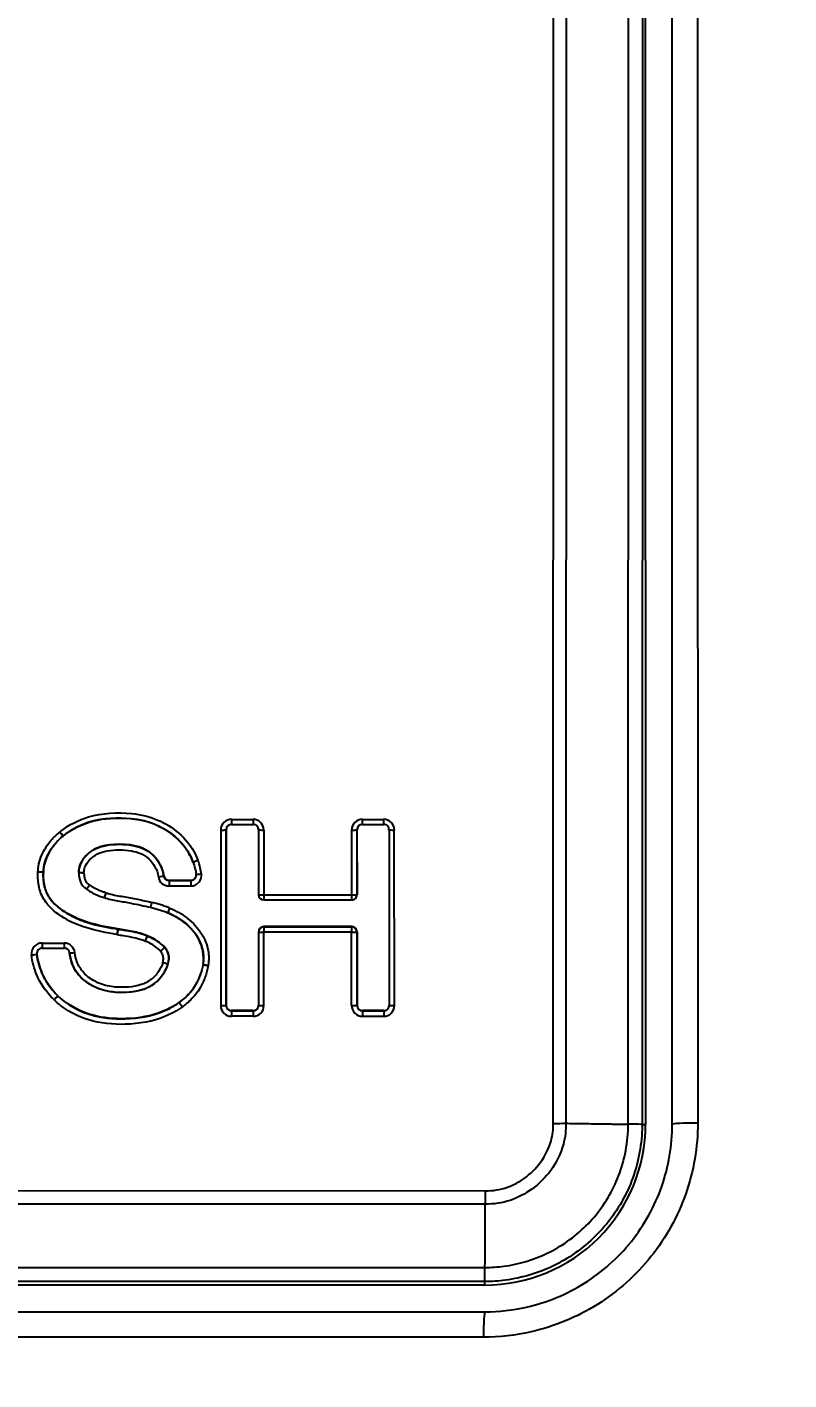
# Model space of a CAD drawing. Extents: x -2137 to 3740, y 68 to 2359.
# Drawn here: x -1447.18 to -1431.01, y 705.66 to 734.38 of the extents above; entities that cross this region are included whole.
import ezdxf

# ---------------------------------------------------------------- set-up
doc = ezdxf.new("R2010")
doc.units = 0
doc.header["$LTSCALE"] = 20
doc.header["$MEASUREMENT"] = 0
doc.layers.get('0').update_dxf_attribs({"linetype": 'CONTINUOUS'})
doc.layers.get('DEFPOINTS').update_dxf_attribs({"linetype": 'CONTINUOUS'})
doc.layers.add('1', color=7, linetype='CONTINUOUS')
doc.dimstyles.get("Standard").update_dxf_attribs({"dimtxt": 2.7, "dimasz": 2.5, "dimexe": 1.5, "dimexo": 1.5, "dimgap": 1.5, "dimtad": 1, "dimdec": 0, "dimlfac": 10, "dimzin": 0, "dimdsep": 46, "dimtxsty": 'Standard', "dimcen": 0, "dimclrt": 2, "dimadec": 0, "dimazin": 0, "dimtfac": 1, "dimtdec": 0, "dimtmove": 0, "dimatfit": 3, "dimfxl": 0, "dimtolj": 1, "dimtzin": 0, "dimarcsym": 0})

# ---------------------------------------------------------------- blocks, each defined once
blk = doc.blocks.new('*D10')
at = {"color": 3, "lineweight": -2}
for p, q in [((-1420.563, 804.156), (-1751.902, 804.156)), ((-1745.902, 780.156), (-1745.902, 581.518)), ((-1745.902, 318.903), (-1745.902, 533.518)), ((-1524.405, 294.903), (-1751.902, 294.903))]:
    blk.add_line(p, q, dxfattribs=at)
at = {"color": 3}
for points in [[(-1749.902, 780.156), (-1741.902, 780.156), (-1745.902, 804.156)], [(-1749.902, 318.903), (-1741.902, 318.903), (-1745.902, 294.903)]]:
    blk.add_solid(points, dxfattribs=at)
at = {"layer": 'DEFPOINTS', "color": 0}
for p in [(-1418.763, 804.156), (-1745.902, 294.903), (-1522.605, 294.903)]:
    blk.add_point(p, dxfattribs=at)
at = {"color": 2, "insert": (-1745.902, 557.518), "char_height": 24, "attachment_point": 5}
blk.add_mtext('\\A1;510', dxfattribs=at)

msp = doc.modelspace()

# ---------------------------------------------------------------- linework, layer by layer
at = {"layer": '1', "color": 7, "linetype": 'Continuous'}
for p, q in [((-1436.012, 711.106), (-1436.005, 742.47)), ((-1435.737, 742.46), (-1435.744, 711.11)), ((-1434.421, 711.09), (-1434.414, 742.441)), ((-1434.119, 742.437), (-1434.127, 711.086)), ((-1434.061, 742.437), (-1434.053, 711.086)), ((-1442.842, 717.563), (-1442.383, 717.563)), ((-1440.065, 717.563), (-1439.612, 717.563)), ((-1443.069, 717.336), (-1443.068, 713.61)), ((-1442.954, 717.342), (-1442.955, 717.339)), ((-1442.955, 717.339), (-1442.954, 713.613)), ((-1442.953, 713.616), (-1442.954, 717.342)), ((-1442.948, 717.378), (-1442.949, 717.375)), ((-1442.84, 717.456), (-1442.381, 717.456)), ((-1442.268, 717.342), (-1442.267, 715.965)), ((-1442.156, 717.336), (-1442.156, 715.959)), ((-1440.292, 717.336), (-1440.292, 715.959)), ((-1440.177, 717.342), (-1440.178, 717.339)), ((-1440.178, 717.339), (-1440.177, 715.962)), ((-1440.176, 715.965), (-1440.177, 717.342)), ((-1440.171, 717.378), (-1440.172, 717.375)), ((-1440.063, 717.456), (-1439.61, 717.456)), ((-1439.496, 717.342), (-1439.496, 713.616)), ((-1439.384, 713.61), (-1439.385, 717.336)), ((-1446.79, 716.687), (-1446.791, 716.683)), ((-1446.834, 716.45), (-1446.833, 716.453)), ((-1446.833, 716.449), (-1446.834, 716.446)), ((-1444.279, 716.363), (-1444.278, 716.366)), ((-1443.596, 716.343), (-1443.595, 716.346)), ((-1444.166, 716.268), (-1444.167, 716.265)), ((-1444.167, 716.265), (-1443.704, 716.265)), ((-1444.167, 716.148), (-1443.705, 716.148)), ((-1443.703, 716.268), (-1444.166, 716.268)), ((-1443.704, 716.265), (-1443.703, 716.268)), ((-1442.156, 715.959), (-1440.292, 715.959)), ((-1442.154, 715.851), (-1440.29, 715.851)), ((-1440.177, 715.962), (-1440.176, 715.965)), ((-1445.254, 715.232), (-1445.253, 715.235)), ((-1445.25, 715.235), (-1445.251, 715.232)), ((-1442.153, 715.285), (-1442.154, 715.282)), ((-1442.154, 715.282), (-1440.291, 715.282)), ((-1440.29, 715.285), (-1442.153, 715.285)), ((-1440.291, 715.282), (-1440.29, 715.285)), ((-1446.86, 714.937), (-1446.392, 714.937)), ((-1444.624, 715.088), (-1444.623, 715.091)), ((-1444.62, 715.09), (-1444.621, 715.087)), ((-1442.267, 715.171), (-1442.267, 713.616)), ((-1440.292, 715.165), (-1442.155, 715.165)), ((-1442.155, 713.61), (-1442.155, 715.165)), ((-1440.292, 713.61), (-1440.292, 715.165)), ((-1440.176, 715.171), (-1440.177, 715.168)), ((-1440.177, 715.168), (-1440.177, 713.613)), ((-1440.176, 713.616), (-1440.176, 715.171)), ((-1446.971, 714.703), (-1446.972, 714.7)), ((-1446.966, 714.751), (-1446.967, 714.748)), ((-1446.858, 714.829), (-1446.39, 714.829)), ((-1444.261, 714.844), (-1444.26, 714.847)), ((-1444.259, 714.846), (-1444.26, 714.843)), ((-1444.189, 714.499), (-1444.188, 714.502)), ((-1444.188, 714.501), (-1444.189, 714.498)), ((-1443.492, 714.292), (-1443.491, 714.296)), ((-1446.526, 713.816), (-1446.525, 713.819)), ((-1446.524, 713.818), (-1446.525, 713.815)), ((-1443.95, 713.676), (-1443.949, 713.679)), ((-1443.947, 713.681), (-1443.948, 713.678)), ((-1442.954, 713.613), (-1442.953, 713.616)), ((-1442.839, 713.502), (-1442.84, 713.499)), ((-1442.84, 713.499), (-1442.381, 713.499)), ((-1442.38, 713.502), (-1442.839, 713.502)), ((-1442.381, 713.499), (-1442.38, 713.502)), ((-1442.273, 713.577), (-1442.272, 713.58)), ((-1440.177, 713.613), (-1440.176, 713.616)), ((-1440.062, 713.502), (-1440.063, 713.499)), ((-1440.063, 713.499), (-1439.61, 713.499)), ((-1439.609, 713.502), (-1440.062, 713.502)), ((-1439.61, 713.499), (-1439.609, 713.502)), ((-1439.502, 713.577), (-1439.501, 713.58)), ((-1442.382, 713.383), (-1442.841, 713.383)), ((-1440.064, 713.383), (-1439.611, 713.383)), ((-1434.127, 711.086), (-1434.053, 711.086)), ((-1459.732, 709.682), (-1437.454, 709.679)), ((-1437.454, 709.395), (-1459.726, 709.398)), ((-1459.733, 708.053), (-1437.461, 708.049)), ((-1437.462, 707.75), (-1459.734, 707.754)), ((-1437.462, 707.676), (-1437.462, 707.75)), ((-1437.462, 707.676), (-1459.734, 707.676))]:
    msp.add_line(p, q, dxfattribs=at)
msp.add_arc((-1437.462, 711.085), 3.409, 270, 0.0131, dxfattribs=at)
for centre, major_axis, ratio, start_param, end_param in [((-1442.842, 717.336), (-0.216, 0.072), 0.999619, 5.034181, 6.604978), ((-1442.841, 717.566), (0, -0.114), 0.008727, 4.738569, 6.052596), ((-1442.382, 717.566), (0, -0.114), 0.008727, 4.738569, 6.052378), ((-1442.383, 717.336), (0.216, -0.072), 0.999619, 0.321792, 1.892589), ((-1440.065, 717.336), (-0.216, 0.072), 0.999619, 5.034181, 6.604978), ((-1440.064, 717.566), (0, -0.114), 0.008727, 4.738569, 6.052596), ((-1439.612, 717.336), (-0.216, 0.072), 0.999619, 3.463385, 5.034181), ((-1439.611, 717.566), (0, -0.114), 0.008727, 4.738569, 6.052378), ((-1446.484, 717.296), (0.0735, -0.0867), 0.023586, 4.726712, 6.110788), ((-1446.484, 717.296), (0.0706, -0.089), 0.023109, 4.72747, 6.233708), ((-1446.483, 717.299), (0.108, -0.036), 0.999619, 5.705121, 5.73757), ((-1443.068, 717.339), (0.114, 0), 0.026176, 4.703659, 6.274456), ((-1442.841, 717.339), (0.108, -0.036), 0.999619, 3.141567, 3.463385), ((-1442.84, 717.342), (0.108, -0.036), 0.999619, 1.892589, 3.463385), ((-1442.381, 717.342), (0.108, -0.036), 0.999619, 0.321792, 1.892589), ((-1442.155, 717.339), (-0.114, 0), 0.026176, 0.132526, 1.562067), ((-1440.291, 717.339), (0.114, 0), 0.026176, 4.703659, 6.274456), ((-1440.064, 717.339), (0.108, -0.036), 0.999619, 3.141567, 3.463385), ((-1440.063, 717.342), (0.108, -0.036), 0.999619, 1.892589, 3.463385), ((-1439.61, 717.342), (0.108, -0.036), 0.999619, 0.321792, 1.892589), ((-1439.384, 717.339), (-0.114, 0), 0.026176, 0.132526, 1.562067), ((-1443.553, 716.697), (-0.107, -0.038), 0.021737, 6.266186, 7.836982), ((-1443.553, 716.697), (-0.107, -0.039), 0.021598, 6.266009, 7.836806), ((-1443.552, 716.7), (0.108, -0.036), 0.999619, 3.805155, 3.813293), ((-1446.947, 716.453), (0.113, -0.007), 0.026664, 4.705291, 6.276087), ((-1446.947, 716.453), (0.114, -0.003), 0.02642, 4.704429, 6.275226), ((-1446.947, 716.453), (-0.108, 0.036), 0.999619, 3.401676, 3.434115), ((-1446.946, 716.456), (0.108, -0.036), 0.999619, 0.260084, 0.292522), ((-1445.971, 716.432), (-0.114, 0.003), 0.0264, 6.275161, 7.845957), ((-1445.971, 716.438), (-0.114, 0), 0.026203, 0.050078, 1.562148), ((-1446.197, 716.441), (0.108, -0.036), 0.999619, 0.294987, 0.318698), ((-1446.199, 716.436), (-0.216, 0.072), 0.999619, 3.43658, 3.460291), ((-1444.392, 716.346), (0.112, 0.016), 0.02468, 4.700046, 6.270842), ((-1444.168, 716.376), (-0.216, 0.072), 0.999619, 0.463617, 1.892589), ((-1444.167, 716.379), (0.108, -0.036), 0.999619, 3.60521, 5.034181), ((-1444.166, 716.382), (0.108, -0.036), 0.999619, 3.60521, 5.034181), ((-1443.705, 716.376), (-0.216, 0.072), 0.999619, 1.892589, 3.59878), ((-1443.704, 716.379), (0.108, -0.036), 0.999619, 5.034181, 6.283166), ((-1443.703, 716.382), (0.108, -0.036), 0.999619, 5.034181, 6.740372), ((-1443.479, 716.409), (-0.113, -0.015), 0.024758, 0.154021, 1.558612), ((-1445.856, 716.172), (-0.0649, -0.0933), 0.007803, 6.282909, 7.827512), ((-1445.854, 716.171), (-0.0658, -0.0927), 0.008045, 0.000055, 1.544399), ((-1445.985, 715.989), (0.108, -0.036), 0.999619, 1.274939, 1.284104), ((-1445.987, 715.983), (0.216, -0.072), 0.999619, 1.274939, 1.284104), ((-1444.166, 716.151), (0, 0.114), 0.008727, 0.02618, 1.596976), ((-1443.704, 716.151), (0, 0.114), 0.008727, 0.02618, 1.596976), ((-1445.512, 716.007), (-0.032, -0.109), 0.000969, 4.739968, 6.303166), ((-1445.575, 715.792), (0.108, -0.036), 0.999619, 1.588048, 1.605912), ((-1445.508, 716.006), (-0.034, -0.108), 0.000476, 4.739981, 6.28095), ((-1445.577, 715.786), (-0.216, 0.072), 0.999619, 4.72964, 4.747505), ((-1444.535, 715.803), (-0.026, -0.111), 0.002571, 4.739865, 6.310661), ((-1442.154, 715.965), (0.108, -0.036), 0.999619, 3.463385, 5.034181), ((-1442.155, 715.962), (-0.114, 0), 0.026176, 0.135901, 1.562067), ((-1442.155, 715.962), (0, -0.114), 0.008727, 4.738569, 6.052116), ((-1440.291, 715.962), (0.114, 0), 0.026176, 4.703659, 6.274456), ((-1440.291, 715.962), (0, -0.114), 0.008727, 4.738569, 6.052378), ((-1440.29, 715.965), (0.108, -0.036), 0.999619, 5.034181, 6.604978), ((-1440.291, 715.962), (-0.108, 0.036), 0.999619, 3.141567, 3.463385), ((-1444.148, 715.683), (0.042, 0.106), 0.001487, 3.139475, 4.684833), ((-1444.231, 715.474), (0.108, -0.036), 0.999619, 1.501323, 1.516877), ((-1444.145, 715.681), (0.043, 0.105), 0.001915, 3.27151, 4.68486), ((-1444.233, 715.468), (-0.216, 0.072), 0.999619, 4.642915, 4.65847), ((-1445.273, 715.12), (0.019, 0.112), 0.004291, 0.02726, 1.598057), ((-1445.267, 715.119), (-0.016, -0.113), 0.004988, 3.168734, 4.73953), ((-1445.235, 715.344), (0.108, -0.036), 0.999619, 4.868537, 4.894172), ((-1445.234, 715.347), (0.108, -0.036), 0.999619, 4.868537, 4.894172), ((-1442.153, 715.171), (0.108, -0.036), 0.999619, 1.892589, 3.463385), ((-1442.154, 715.168), (-0.108, 0.036), 0.999619, 5.034181, 6.283156), ((-1442.154, 715.168), (0, -0.114), 0.008727, 3.167773, 4.738569), ((-1440.291, 715.168), (0, -0.114), 0.008727, 3.167773, 4.738569), ((-1440.291, 715.168), (-0.108, 0.036), 0.999619, 3.463385, 5.034181), ((-1440.29, 715.171), (0.108, -0.036), 0.999619, 0.321792, 1.892589), ((-1446.86, 714.71), (0.216, -0.072), 0.999619, 1.892589, 3.57011), ((-1446.859, 714.94), (0, 0.114), 0.008727, 1.596976, 2.911004), ((-1446.391, 714.94), (0, 0.114), 0.008727, 1.596976, 2.910785), ((-1446.392, 714.71), (0.216, -0.072), 0.999619, 0.43762, 1.892589), ((-1445.236, 715.341), (-0.216, 0.072), 0.999619, 1.726945, 1.752579), ((-1444.667, 714.983), (-0.042, -0.106), 0.001615, 1.543248, 3.114044), ((-1444.667, 714.983), (-0.045, -0.104), 0.002456, 1.54331, 3.114106), ((-1444.667, 714.983), (-0.108, 0.036), 0.999619, 4.62326, 4.653827), ((-1444.666, 714.986), (0.108, -0.036), 0.999619, 1.481667, 1.512234), ((-1442.154, 715.168), (0.114, 0), 0.026176, 3.274119, 4.703659), ((-1440.291, 715.168), (-0.114, 0), 0.026176, 1.562067, 3.132863), ((-1447.085, 714.688), (-0.113, -0.012), 0.025097, 1.559327, 3.130124), ((-1446.858, 714.716), (0.108, -0.036), 0.999619, 1.892589, 3.57011), ((-1446.859, 714.713), (0.108, -0.036), 0.999619, 3.141586, 3.57011), ((-1446.39, 714.716), (0.108, -0.036), 0.999619, 0.43762, 1.892589), ((-1446.166, 714.739), (0.113, 0.013), 0.024992, 3.252235, 4.700692), ((-1444.345, 714.768), (-0.0842, -0.0764), 0.01353, 1.546744, 3.117541), ((-1444.345, 714.768), (-0.0853, -0.0751), 0.013893, 1.546953, 3.117749), ((-1444.345, 714.768), (-0.108, 0.036), 0.999619, 4.184717, 4.199894), ((-1444.344, 714.771), (0.108, -0.036), 0.999619, 1.043125, 1.058301), ((-1444.081, 714.465), (-0.216, 0.072), 0.999619, 0.044782, 0.055828), ((-1444.299, 714.528), (-0.11, 0.03), 0.027549, 1.569256, 3.140052), ((-1444.298, 714.53), (-0.109, 0.031), 0.027565, 1.569561, 3.140357), ((-1444.08, 714.468), (0.108, -0.036), 0.999619, 3.186374, 3.197421), ((-1444.079, 714.471), (0.108, -0.036), 0.999619, 3.186374, 3.197421), ((-1443.333, 714.462), (0.112, -0.019), 0.027258, 3.137306, 4.708103), ((-1443.333, 714.468), (0.113, -0.016), 0.027143, 3.189447, 4.70743), ((-1443.557, 714.503), (0.108, -0.036), 0.999619, 0.155914, 0.180631), ((-1443.559, 714.497), (0.216, -0.072), 0.999619, 0.155914, 0.180631), ((-1446.604, 713.734), (-0.0785, -0.0821), 0.011791, 1.545846, 3.116642), ((-1446.604, 713.734), (-0.0794, -0.0813), 0.012059, 1.545974, 3.116771), ((-1446.604, 713.734), (-0.108, 0.036), 0.999619, 4.260086, 4.270851), ((-1446.603, 713.737), (0.108, -0.036), 0.999619, 1.118494, 1.129258), ((-1443.882, 713.585), (0.0683, -0.0908), 0.022708, 3.157272, 4.728068), ((-1443.882, 713.585), (-0.108, 0.036), 0.999619, 5.651586, 5.679014), ((-1443.881, 713.588), (0.108, -0.036), 0.999619, 2.509993, 2.537421), ((-1443.882, 713.585), (0.0658, -0.0927), 0.022269, 3.157889, 4.728685), ((-1443.067, 713.613), (-0.114, 0), 0.026176, 1.562067, 3.132863), ((-1442.841, 713.61), (0.216, -0.072), 0.999619, 3.463385, 5.034181), ((-1442.84, 713.613), (0.108, -0.036), 0.999619, 3.463385, 5.034181), ((-1442.839, 713.616), (0.108, -0.036), 0.999619, 3.463385, 5.034181), ((-1442.84, 713.386), (0, -0.114), 0.008727, 3.167773, 4.738569), ((-1442.382, 713.61), (-0.216, 0.072), 0.999619, 1.892589, 3.463385), ((-1442.381, 713.386), (0, -0.114), 0.008727, 3.167773, 4.738569), ((-1442.381, 713.613), (0.108, -0.036), 0.999619, 5.034181, 6.283156), ((-1442.38, 713.616), (0.108, -0.036), 0.999619, 5.034181, 6.604978), ((-1442.154, 713.613), (0.114, 0), 0.026176, 3.270736, 4.703659), ((-1440.291, 713.613), (-0.114, 0), 0.026176, 1.562067, 3.132863), ((-1440.064, 713.61), (-0.216, 0.072), 0.999619, 0.321792, 1.892589), ((-1440.063, 713.613), (0.108, -0.036), 0.999619, 3.463385, 5.034181), ((-1440.062, 713.616), (0.108, -0.036), 0.999619, 3.463385, 5.034181), ((-1440.063, 713.386), (0, -0.114), 0.008727, 3.167773, 4.738569), ((-1439.611, 713.61), (-0.216, 0.072), 0.999619, 1.892589, 3.463385), ((-1439.61, 713.386), (0, -0.114), 0.008727, 3.167773, 4.738569), ((-1439.61, 713.613), (0.108, -0.036), 0.999619, 5.034181, 6.283156), ((-1439.609, 713.616), (0.108, -0.036), 0.999619, 5.034181, 6.604978), ((-1439.383, 713.613), (0.114, 0), 0.026176, 3.270736, 4.703659), ((-1432.917, 711.086), (-0.568, 0), 0.052411, 4.761896, 6.283185), ((-1437.462, 706.54), (0, 0.568), 0.054384, 0, 1.518436)]:
    msp.add_ellipse(centre, major_axis=major_axis, ratio=ratio, start_param=start_param, end_param=end_param, dxfattribs=at)
for points, knots in [([(-1432.952, 742.467), (-1432.952, 742.088), (-1432.952, 741.71), (-1432.952, 739.819), (-1432.951, 738.306), (-1432.95, 730.74), (-1432.948, 724.688), (-1432.946, 716.129), (-1432.946, 713.623), (-1432.945, 711.116)], [0, 0, 0, 0, 0.036197, 0.036197, 0.180986, 0.180986, 0.760141, 0.760141, 1, 1, 1, 1]), ([(-1446.485, 717.293), (-1446.477, 717.3), (-1446.469, 717.307), (-1446.29, 717.452), (-1446.084, 717.551), (-1445.579, 717.7), (-1445.263, 717.715), (-1444.765, 717.667), (-1444.569, 717.623), (-1444.318, 717.508), (-1444.246, 717.471), (-1444.024, 717.337), (-1443.885, 717.217), (-1443.681, 716.963), (-1443.604, 716.833), (-1443.554, 716.694)], [0, 0, 0, 0, 0.008799, 0.008799, 0.202587, 0.202587, 0.472378, 0.472378, 0.644132, 0.644132, 0.714216, 0.714216, 0.871111, 0.871111, 1, 1, 1, 1]), ([(-1443.66, 716.659), (-1443.706, 716.786), (-1443.777, 716.904), (-1443.964, 717.139), (-1444.093, 717.25), (-1444.3, 717.375), (-1444.368, 717.41), (-1444.604, 717.517), (-1444.787, 717.558), (-1445.259, 717.604), (-1445.56, 717.59), (-1446.023, 717.453), (-1446.202, 717.369), (-1446.366, 717.246), (-1446.378, 717.237), (-1446.396, 717.222), (-1446.403, 717.216), (-1446.41, 717.21)], [0, 0, 0, 0, 0.125974, 0.125974, 0.281195, 0.281195, 0.352018, 0.352018, 0.523898, 0.523898, 0.798639, 0.798639, 0.978094, 0.978094, 0.991412, 0.991412, 1, 1, 1, 1]), ([(-1446.409, 717.213), (-1446.279, 717.323), (-1446.115, 717.413), (-1445.718, 717.556), (-1445.484, 717.589), (-1444.908, 717.591), (-1444.649, 717.541), (-1444.225, 717.348), (-1444.056, 717.232), (-1443.805, 716.958), (-1443.714, 716.814), (-1443.659, 716.662)], [0, 0, 0, 0, 0.183436, 0.183436, 0.368183, 0.368183, 0.579095, 0.579095, 0.789627, 0.789627, 1, 1, 1, 1]), ([(-1446.948, 716.45), (-1446.948, 716.474), (-1446.946, 716.497), (-1446.929, 716.651), (-1446.884, 716.779), (-1446.775, 716.984), (-1446.716, 717.067), (-1446.599, 717.196), (-1446.543, 717.247), (-1446.485, 717.293)], [0, 0, 0, 0, 0.070268, 0.070268, 0.471004, 0.471004, 0.774876, 0.774876, 1, 1, 1, 1]), ([(-1446.413, 717.207), (-1446.467, 717.165), (-1446.517, 717.118), (-1446.625, 717), (-1446.678, 716.925), (-1446.776, 716.741), (-1446.816, 716.627), (-1446.832, 716.491), (-1446.833, 716.47), (-1446.834, 716.45)], [0, 0, 0, 0, 0.229392, 0.229392, 0.535519, 0.535519, 0.932317, 0.932317, 1, 1, 1, 1]), ([(-1446.833, 716.453), (-1446.829, 716.581), (-1446.791, 716.714), (-1446.648, 716.982), (-1446.547, 717.104), (-1446.412, 717.21)], [0, 0, 0, 0, 0.498253, 0.498253, 1, 1, 1, 1]), ([(-1446.084, 716.438), (-1446.084, 716.489), (-1446.074, 716.541), (-1446.03, 716.66), (-1445.986, 716.724), (-1445.878, 716.844), (-1445.808, 716.9), (-1445.658, 716.972), (-1445.579, 716.994), (-1445.317, 717.041), (-1445.125, 717.041), (-1444.866, 716.995), (-1444.79, 716.974), (-1444.646, 716.911), (-1444.576, 716.867), (-1444.458, 716.755), (-1444.406, 716.689), (-1444.322, 716.539), (-1444.292, 716.451), (-1444.279, 716.363)], [0, 0, 0, 0, 0.063169, 0.063169, 0.156708, 0.156708, 0.263927, 0.263927, 0.362916, 0.362916, 0.593753, 0.593753, 0.688762, 0.688762, 0.788071, 0.788071, 0.889221, 0.889221, 1, 1, 1, 1]), ([(-1444.278, 716.366), (-1444.301, 716.529), (-1444.377, 716.675), (-1444.659, 716.957), (-1444.896, 717.034), (-1445.517, 717.034), (-1445.737, 716.971), (-1446.014, 716.715), (-1446.083, 716.581), (-1446.083, 716.441)], [0, 0, 0, 0, 0.224639, 0.224639, 0.493048, 0.493048, 0.746922, 0.746922, 1, 1, 1, 1]), ([(-1445.972, 716.435), (-1445.971, 716.473), (-1445.964, 716.511), (-1445.929, 716.604), (-1445.893, 716.656), (-1445.804, 716.754), (-1445.747, 716.801), (-1445.619, 716.862), (-1445.55, 716.881), (-1445.311, 716.924), (-1445.133, 716.924), (-1444.895, 716.882), (-1444.828, 716.863), (-1444.704, 716.809), (-1444.646, 716.773), (-1444.546, 716.677), (-1444.5, 716.62), (-1444.431, 716.496), (-1444.406, 716.427), (-1444.394, 716.352), (-1444.393, 716.348), (-1444.393, 716.344)], [0, 0, 0, 0, 0.054198, 0.054198, 0.142572, 0.142572, 0.245886, 0.245886, 0.346481, 0.346481, 0.595769, 0.595769, 0.693543, 0.693543, 0.789989, 0.789989, 0.891526, 0.891526, 0.993845, 0.993845, 1, 1, 1, 1]), ([(-1443.48, 716.406), (-1443.483, 716.426), (-1443.486, 716.445), (-1443.498, 716.509), (-1443.509, 716.552), (-1443.531, 716.628), (-1443.542, 716.661), (-1443.554, 716.694)], [0, 0, 0, 0, 0.199257, 0.199257, 0.649632, 0.649632, 1, 1, 1, 1]), ([(-1445.274, 715.117), (-1445.601, 715.172), (-1445.934, 715.238), (-1446.385, 715.456), (-1446.533, 715.548), (-1446.731, 715.733), (-1446.796, 715.814), (-1446.892, 715.994), (-1446.923, 716.094), (-1446.951, 716.279), (-1446.954, 716.365), (-1446.948, 716.45)], [0, 0, 0, 0, 0.42208, 0.42208, 0.636447, 0.636447, 0.764568, 0.764568, 0.892983, 0.892983, 1, 1, 1, 1]), ([(-1446.834, 716.446), (-1446.839, 716.369), (-1446.837, 716.291), (-1446.811, 716.126), (-1446.784, 716.039), (-1446.701, 715.881), (-1446.643, 715.81), (-1446.462, 715.641), (-1446.325, 715.556), (-1446.06, 715.428), (-1445.933, 715.379), (-1445.624, 715.289), (-1445.438, 715.263), (-1445.254, 715.232)], [0, 0, 0, 0, 0.104593, 0.104593, 0.225966, 0.225966, 0.347163, 0.347163, 0.56303, 0.56303, 0.746505, 0.746505, 1, 1, 1, 1]), ([(-1445.253, 715.235), (-1445.58, 715.29), (-1445.914, 715.356), (-1446.358, 715.578), (-1446.5, 715.672), (-1446.677, 715.853), (-1446.728, 715.929), (-1446.8, 716.09), (-1446.821, 716.178), (-1446.836, 716.327), (-1446.837, 716.388), (-1446.833, 716.449)], [0, 0, 0, 0, 0.453803, 0.453803, 0.678442, 0.678442, 0.798379, 0.798379, 0.917802, 0.917802, 1, 1, 1, 1]), ([(-1445.972, 716.429), (-1445.972, 716.426), (-1445.972, 716.422), (-1445.972, 716.376), (-1445.967, 716.332), (-1445.944, 716.268), (-1445.931, 716.244), (-1445.901, 716.205), (-1445.883, 716.189), (-1445.862, 716.173), (-1445.859, 716.171), (-1445.857, 716.169)], [0, 0, 0, 0, 0.0358, 0.0358, 0.469465, 0.469465, 0.731678, 0.731678, 0.97081, 0.97081, 1, 1, 1, 1]), ([(-1445.919, 716.082), (-1445.889, 716.061), (-1445.859, 716.041), (-1445.797, 716.005), (-1445.765, 715.988), (-1445.671, 715.944), (-1445.608, 715.92), (-1445.543, 715.901)], [0, 0, 0, 0, 0.25854, 0.25854, 0.517065, 0.517065, 1, 1, 1, 1]), ([(-1445.513, 716.004), (-1445.535, 716.011), (-1445.558, 716.018), (-1445.618, 716.04), (-1445.656, 716.055), (-1445.729, 716.09), (-1445.763, 716.109), (-1445.817, 716.142), (-1445.836, 716.155), (-1445.855, 716.168)], [0, 0, 0, 0, 0.183001, 0.183001, 0.506459, 0.506459, 0.816835, 0.816835, 1, 1, 1, 1]), ([(-1445.541, 715.901), (-1445.448, 715.871), (-1445.353, 715.85), (-1445.161, 715.817), (-1445.066, 715.8), (-1444.833, 715.757), (-1444.696, 715.727), (-1444.56, 715.695)], [0, 0, 0, 0, 0.291599, 0.291599, 0.581897, 0.581897, 1, 1, 1, 1]), ([(-1445.509, 716.003), (-1445.485, 715.996), (-1445.462, 715.989), (-1445.339, 715.956), (-1445.237, 715.94), (-1445.036, 715.904), (-1444.935, 715.886), (-1444.735, 715.846), (-1444.635, 715.824), (-1444.536, 715.8)], [0, 0, 0, 0, 0.07495, 0.07495, 0.38345, 0.38345, 0.691832, 0.691832, 1, 1, 1, 1]), ([(-1444.149, 715.68), (-1444.18, 715.692), (-1444.211, 715.703), (-1444.275, 715.726), (-1444.307, 715.737), (-1444.372, 715.757), (-1444.404, 715.766), (-1444.47, 715.784), (-1444.503, 715.792), (-1444.536, 715.8)], [0, 0, 0, 0, 0.245371, 0.245371, 0.496914, 0.496914, 0.748457, 0.748457, 1, 1, 1, 1]), ([(-1444.56, 715.695), (-1444.528, 715.688), (-1444.496, 715.68), (-1444.434, 715.663), (-1444.402, 715.654), (-1444.31, 715.625), (-1444.249, 715.603), (-1444.189, 715.58)], [0, 0, 0, 0, 0.251444, 0.251444, 0.502888, 0.502888, 1, 1, 1, 1]), ([(-1443.445, 714.484), (-1443.432, 714.576), (-1443.432, 714.672), (-1443.469, 714.873), (-1443.512, 714.979), (-1443.643, 715.188), (-1443.737, 715.29), (-1443.898, 715.42), (-1443.958, 715.46), (-1444.075, 715.526), (-1444.131, 715.553), (-1444.188, 715.576)], [0, 0, 0, 0, 0.196967, 0.196967, 0.432785, 0.432785, 0.71931, 0.71931, 0.869689, 0.869689, 1, 1, 1, 1]), ([(-1444.187, 715.579), (-1443.943, 715.479), (-1443.751, 715.33), (-1443.465, 714.934), (-1443.411, 714.719), (-1443.444, 714.487)], [0, 0, 0, 0, 0.500221, 0.500221, 1, 1, 1, 1]), ([(-1444.146, 715.678), (-1444.013, 715.623), (-1443.885, 715.551), (-1443.657, 715.368), (-1443.555, 715.256), (-1443.41, 715.024), (-1443.361, 714.904), (-1443.319, 714.677), (-1443.319, 714.569), (-1443.334, 714.465)], [0, 0, 0, 0, 0.275452, 0.275452, 0.558424, 0.558424, 0.799014, 0.799014, 1, 1, 1, 1]), ([(-1445.251, 715.232), (-1445.209, 715.226), (-1445.168, 715.22), (-1445.061, 715.203), (-1444.996, 715.191), (-1444.87, 715.167), (-1444.809, 715.152), (-1444.707, 715.119), (-1444.665, 715.105), (-1444.624, 715.088)], [0, 0, 0, 0, 0.196118, 0.196118, 0.501689, 0.501689, 0.79432, 0.79432, 1, 1, 1, 1]), ([(-1444.623, 715.091), (-1444.674, 715.111), (-1444.726, 715.129), (-1444.831, 715.16), (-1444.885, 715.173), (-1445.042, 715.203), (-1445.146, 715.22), (-1445.25, 715.235)], [0, 0, 0, 0, 0.255157, 0.255157, 0.510366, 0.510366, 1, 1, 1, 1]), ([(-1445.268, 715.116), (-1445.227, 715.11), (-1445.186, 715.104), (-1445.081, 715.088), (-1445.018, 715.077), (-1444.897, 715.053), (-1444.84, 715.039), (-1444.745, 715.009), (-1444.706, 714.995), (-1444.668, 714.98)], [0, 0, 0, 0, 0.201648, 0.201648, 0.514418, 0.514418, 0.799134, 0.799134, 1, 1, 1, 1]), ([(-1444.346, 714.765), (-1444.354, 714.774), (-1444.363, 714.782), (-1444.405, 714.823), (-1444.442, 714.853), (-1444.519, 714.905), (-1444.56, 714.928), (-1444.623, 714.96), (-1444.645, 714.97), (-1444.668, 714.98)], [0, 0, 0, 0, 0.091542, 0.091542, 0.454008, 0.454008, 0.813971, 0.813971, 1, 1, 1, 1]), ([(-1444.621, 715.087), (-1444.597, 715.076), (-1444.574, 715.065), (-1444.504, 715.031), (-1444.459, 715.005), (-1444.372, 714.946), (-1444.329, 714.912), (-1444.28, 714.865), (-1444.271, 714.854), (-1444.261, 714.844)], [0, 0, 0, 0, 0.179166, 0.179166, 0.533163, 0.533163, 0.903591, 0.903591, 1, 1, 1, 1]), ([(-1446.605, 713.731), (-1446.632, 713.757), (-1446.659, 713.784), (-1446.803, 713.941), (-1446.902, 714.091), (-1447.028, 714.39), (-1447.07, 714.537), (-1447.086, 714.685)], [0, 0, 0, 0, 0.10311, 0.10311, 0.588378, 0.588378, 1, 1, 1, 1]), ([(-1446.972, 714.7), (-1446.957, 714.563), (-1446.918, 714.427), (-1446.801, 714.15), (-1446.709, 714.011), (-1446.576, 713.865), (-1446.551, 713.84), (-1446.526, 713.816)], [0, 0, 0, 0, 0.411265, 0.411265, 0.896008, 0.896008, 1, 1, 1, 1]), ([(-1446.525, 713.819), (-1446.676, 713.963), (-1446.788, 714.125), (-1446.92, 714.437), (-1446.957, 714.571), (-1446.971, 714.703)], [0, 0, 0, 0, 0.568706, 0.568706, 1, 1, 1, 1]), ([(-1444.189, 714.498), (-1444.211, 714.419), (-1444.246, 714.342), (-1444.342, 714.199), (-1444.406, 714.133), (-1444.549, 714.02), (-1444.634, 713.977), (-1444.911, 713.889), (-1445.116, 713.877), (-1445.437, 713.903), (-1445.561, 713.929), (-1445.716, 713.99), (-1445.755, 714.008), (-1445.891, 714.081), (-1445.983, 714.15), (-1446.132, 714.311), (-1446.19, 714.407), (-1446.253, 714.578), (-1446.27, 714.652), (-1446.278, 714.726)], [0, 0, 0, 0, 0.088265, 0.088265, 0.184876, 0.184876, 0.284512, 0.284512, 0.500944, 0.500944, 0.634965, 0.634965, 0.681239, 0.681239, 0.802029, 0.802029, 0.919657, 0.919657, 1, 1, 1, 1]), ([(-1446.277, 714.729), (-1446.249, 714.487), (-1446.143, 714.292), (-1445.753, 713.975), (-1445.493, 713.891), (-1444.876, 713.891), (-1444.645, 713.951), (-1444.335, 714.187), (-1444.234, 714.332), (-1444.188, 714.501)], [0, 0, 0, 0, 0.22881, 0.22881, 0.488513, 0.488513, 0.743406, 0.743406, 1, 1, 1, 1]), ([(-1444.3, 714.525), (-1444.318, 714.458), (-1444.348, 714.392), (-1444.431, 714.269), (-1444.487, 714.212), (-1444.61, 714.114), (-1444.682, 714.078), (-1444.932, 713.998), (-1445.123, 713.988), (-1445.418, 714.012), (-1445.531, 714.036), (-1445.671, 714.091), (-1445.706, 714.107), (-1445.827, 714.172), (-1445.909, 714.233), (-1446.039, 714.374), (-1446.09, 714.457), (-1446.144, 714.606), (-1446.159, 714.671), (-1446.167, 714.736)], [0, 0, 0, 0, 0.084526, 0.084526, 0.179198, 0.179198, 0.27494, 0.27494, 0.500765, 0.500765, 0.638322, 0.638322, 0.685042, 0.685042, 0.805852, 0.805852, 0.920315, 0.920315, 1, 1, 1, 1]), ([(-1444.299, 714.527), (-1444.295, 714.542), (-1444.292, 714.557), (-1444.285, 714.6), (-1444.285, 714.63), (-1444.296, 714.682), (-1444.305, 714.705), (-1444.326, 714.739), (-1444.336, 714.753), (-1444.346, 714.765)], [0, 0, 0, 0, 0.17854, 0.17854, 0.52374, 0.52374, 0.807541, 0.807541, 1, 1, 1, 1]), ([(-1444.26, 714.843), (-1444.245, 714.825), (-1444.231, 714.807), (-1444.2, 714.755), (-1444.186, 714.721), (-1444.17, 714.643), (-1444.17, 714.6), (-1444.179, 714.538), (-1444.183, 714.519), (-1444.189, 714.499)], [0, 0, 0, 0, 0.188487, 0.188487, 0.488748, 0.488748, 0.837491, 0.837491, 1, 1, 1, 1]), ([(-1443.444, 714.484), (-1443.47, 714.332), (-1443.523, 714.187), (-1443.686, 713.906), (-1443.801, 713.785), (-1443.947, 713.681)], [0, 0, 0, 0, 0.501324, 0.501324, 1, 1, 1, 1]), ([(-1443.334, 714.459), (-1443.335, 714.457), (-1443.335, 714.455), (-1443.349, 714.374), (-1443.37, 714.296), (-1443.427, 714.139), (-1443.464, 714.059), (-1443.562, 713.89), (-1443.631, 713.803), (-1443.762, 713.675), (-1443.821, 713.626), (-1443.883, 713.582)], [0, 0, 0, 0, 0.005697, 0.005697, 0.231818, 0.231818, 0.478802, 0.478802, 0.785895, 0.785895, 1, 1, 1, 1]), ([(-1443.948, 713.678), (-1443.891, 713.718), (-1443.836, 713.763), (-1443.717, 713.88), (-1443.655, 713.958), (-1443.565, 714.113), (-1443.53, 714.187), (-1443.499, 714.272), (-1443.496, 714.282), (-1443.493, 714.292)], [0, 0, 0, 0, 0.269412, 0.269412, 0.64907, 0.64907, 0.960299, 0.960299, 1, 1, 1, 1]), ([(-1446.525, 713.815), (-1446.472, 713.763), (-1446.415, 713.716), (-1446.198, 713.561), (-1446.021, 713.474), (-1445.6, 713.343), (-1445.345, 713.322), (-1444.82, 713.336), (-1444.538, 713.384), (-1444.166, 713.539), (-1444.052, 713.6), (-1443.95, 713.676)], [0, 0, 0, 0, 0.079247, 0.079247, 0.288563, 0.288563, 0.559867, 0.559867, 0.862502, 0.862502, 1, 1, 1, 1]), ([(-1443.949, 713.679), (-1444.109, 713.559), (-1444.297, 713.477), (-1444.741, 713.346), (-1445.009, 713.323), (-1445.499, 713.339), (-1445.73, 713.375), (-1446.12, 713.526), (-1446.292, 713.62), (-1446.468, 713.766), (-1446.497, 713.791), (-1446.524, 713.818)], [0, 0, 0, 0, 0.217044, 0.217044, 0.503805, 0.503805, 0.751864, 0.751864, 0.959331, 0.959331, 1, 1, 1, 1]), ([(-1443.883, 713.582), (-1443.992, 713.5), (-1444.114, 713.434), (-1444.509, 713.271), (-1444.804, 713.22), (-1445.355, 713.205), (-1445.622, 713.228), (-1446.067, 713.366), (-1446.256, 713.459), (-1446.487, 713.624), (-1446.548, 713.675), (-1446.605, 713.731)], [0, 0, 0, 0, 0.139713, 0.139713, 0.439893, 0.439893, 0.709019, 0.709019, 0.919213, 0.919213, 1, 1, 1, 1]), ([(-1432.945, 711.116), (-1432.945, 710.608), (-1433.032, 710.093), (-1433.368, 709.134), (-1433.622, 708.676), (-1434.256, 707.882), (-1434.646, 707.534), (-1435.506, 706.995), (-1435.989, 706.796), (-1436.483, 706.683), (-1436.814, 706.608), (-1437.155, 706.57), (-1437.493, 706.57)], [0, 0, 0, 0, 0.214648, 0.214648, 0.429346, 0.429346, 0.64374, 0.64374, 0.857973, 0.857973, 0.857973, 1, 1, 1, 1]), ([(-1437.462, 707.108), (-1437.166, 707.108), (-1436.868, 707.142), (-1436.579, 707.207), (-1436.147, 707.306), (-1435.725, 707.48), (-1434.973, 707.952), (-1434.632, 708.256), (-1434.077, 708.951), (-1433.855, 709.352), (-1433.562, 710.191), (-1433.485, 710.642), (-1433.485, 711.086)], [0, 0, 0, 0, 0.142009, 0.142009, 0.142009, 0.356192, 0.356192, 0.570548, 0.570548, 0.785264, 0.785264, 1, 1, 1, 1]), ([(-1434.127, 711.086), (-1434.127, 711.052), (-1434.127, 711.017), (-1434.14, 710.61), (-1434.216, 710.234), (-1434.484, 709.538), (-1434.68, 709.208), (-1435.164, 708.64), (-1435.458, 708.393), (-1435.854, 708.163), (-1435.929, 708.123), (-1436.324, 707.931), (-1436.673, 707.826), (-1437.17, 707.76), (-1437.316, 707.75), (-1437.462, 707.75)], [0, 0, 0, 0, 0.019514, 0.019514, 0.234534, 0.234534, 0.449488, 0.449488, 0.664439, 0.664439, 0.712606, 0.712606, 0.916767, 0.916767, 1, 1, 1, 1]), ([(-1437.461, 708.049), (-1437.461, 708.049), (-1437.461, 708.049), (-1437.328, 708.05), (-1437.195, 708.058), (-1436.74, 708.119), (-1436.42, 708.215), (-1436.058, 708.391), (-1435.99, 708.428), (-1435.631, 708.638), (-1435.364, 708.862), (-1434.925, 709.379), (-1434.747, 709.679), (-1434.492, 710.342), (-1434.422, 710.719), (-1434.421, 711.09), (-1434.421, 711.09), (-1434.421, 711.09)], [0, 0, 0, 0, 0.000014, 0.000014, 0.082961, 0.082961, 0.288461, 0.288461, 0.336589, 0.336589, 0.550528, 0.550528, 0.764996, 0.764996, 0.999986, 0.999986, 1, 1, 1, 1]), ([(-1435.744, 711.11), (-1435.744, 711.11), (-1435.744, 711.11), (-1435.74, 710.96), (-1435.759, 710.808), (-1435.852, 710.466), (-1435.945, 710.276), (-1436.177, 709.958), (-1436.315, 709.821), (-1436.609, 709.61), (-1436.765, 709.528), (-1437.097, 709.419), (-1437.277, 709.391), (-1437.454, 709.394), (-1437.454, 709.394), (-1437.454, 709.394)], [0, 0, 0, 0, 0.000025, 0.000025, 0.167149, 0.167149, 0.396853, 0.396853, 0.608844, 0.608844, 0.801718, 0.801718, 0.999975, 0.999975, 1, 1, 1, 1]), ([(-1437.454, 709.679), (-1437.296, 709.675), (-1437.134, 709.7), (-1436.859, 709.798), (-1436.739, 709.862), (-1436.499, 710.032), (-1436.382, 710.148), (-1436.185, 710.415), (-1436.105, 710.573), (-1436.026, 710.857), (-1436.01, 710.982), (-1436.012, 711.106)], [0, 0, 0, 0, 0.212224, 0.212224, 0.390599, 0.390599, 0.605101, 0.605101, 0.83543, 0.83543, 1, 1, 1, 1])]:
    msp.add_open_spline(points, degree=3, knots=knots, dxfattribs=at)
for points, degree in [([(-1433.485, 711.086), (-1433.488, 721.537), (-1433.49, 731.987), (-1433.492, 742.437)], 3), ([(-1443.659, 716.661), (-1443.624, 716.565), (-1443.601, 716.477), (-1443.59, 716.397)], 3), ([(-1446.083, 716.438), (-1446.087, 716.28), (-1446.033, 716.161), (-1445.92, 716.082)], 3), ([(-1444.26, 714.847), (-1444.346, 714.942), (-1444.467, 715.023), (-1444.62, 715.09)], 3), ([(-1444.188, 714.502), (-1444.15, 714.635), (-1444.174, 714.749), (-1444.259, 714.846)], 3), ([(-1436.012, 711.106), (-1435.919, 711.108), (-1435.826, 711.109), (-1435.744, 711.11)], 3), ([(-1435.744, 711.11), (-1434.421, 711.09)], 1), ([(-1434.127, 711.08), (-1434.13, 711.086), (-1434.247, 711.092), (-1434.421, 711.095)], 3), ([(-1437.454, 709.679), (-1437.454, 709.58), (-1437.455, 709.481), (-1437.454, 709.394)], 3), ([(-1437.461, 708.049), (-1437.454, 709.394)], 1), ([(-1437.462, 707.75), (-1437.462, 707.754), (-1437.461, 707.873), (-1437.461, 708.049)], 3), ([(-1459.734, 707.108), (-1452.318, 707.108), (-1444.893, 707.108), (-1437.462, 707.108)], 3), ([(-1437.493, 706.57), (-1445.033, 706.57), (-1452.489, 706.57), (-1459.782, 706.57)], 3)]:
    msp.add_open_spline(points, degree=degree, dxfattribs=at)

# ---------------------------------------------------------------- dimensions: what is measured, and where the dimension line sits
dim = msp.add_linear_dim(base=(-1745.902, 294.903), p1=(-1418.763, 804.156), p2=(-1522.605, 294.903), angle=90, text='510', dimstyle='Standard', override={"dimscale": 1.2, "dimtxt": 20, "dimasz": 20, "dimexe": 5, "dimgap": 10, "dimtih": 1, "dimtoh": 1, "dimlfac": 1, "dimzin": 12, "dimclrd": 3, "dimclre": 3, "dimazin": 2, "dimarcsym": 1})
dim.commit()
dim.dimension.update_dxf_attribs({"geometry": '*D10', "text_midpoint": (-1745.902, 557.518), "dimtype": 160})

doc.saveas('drawing.dxf')
